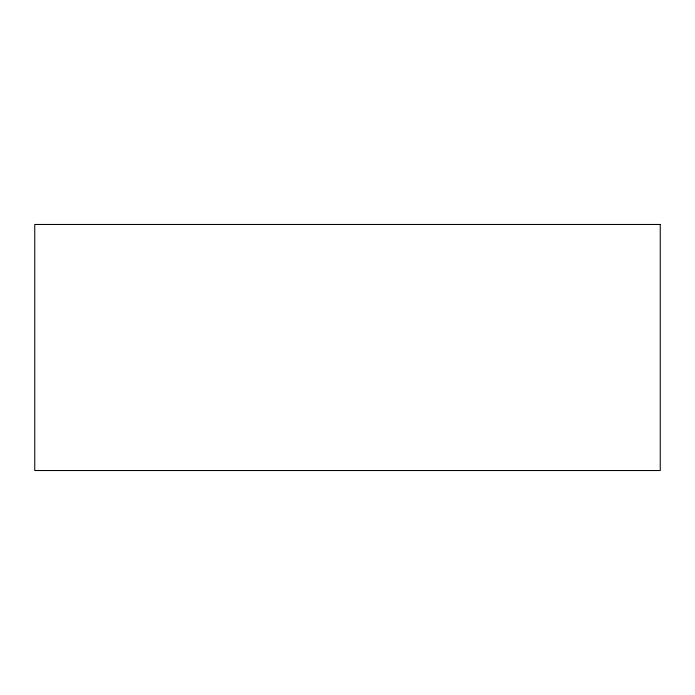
<?xml version="1.0" encoding="UTF-8"?>
<svg xmlns="http://www.w3.org/2000/svg" width="695" height="695" viewBox="0 0 695 695"><rect width="100%" height="100%" fill="white"/><g stroke="black" fill="none" stroke-linecap="round" stroke-linejoin="round"><path stroke-width="1.04" d="M660.25 224.468L34.75 224.468L34.75 470.532L660.25 470.532L660.25 224.468"/></g></svg>
